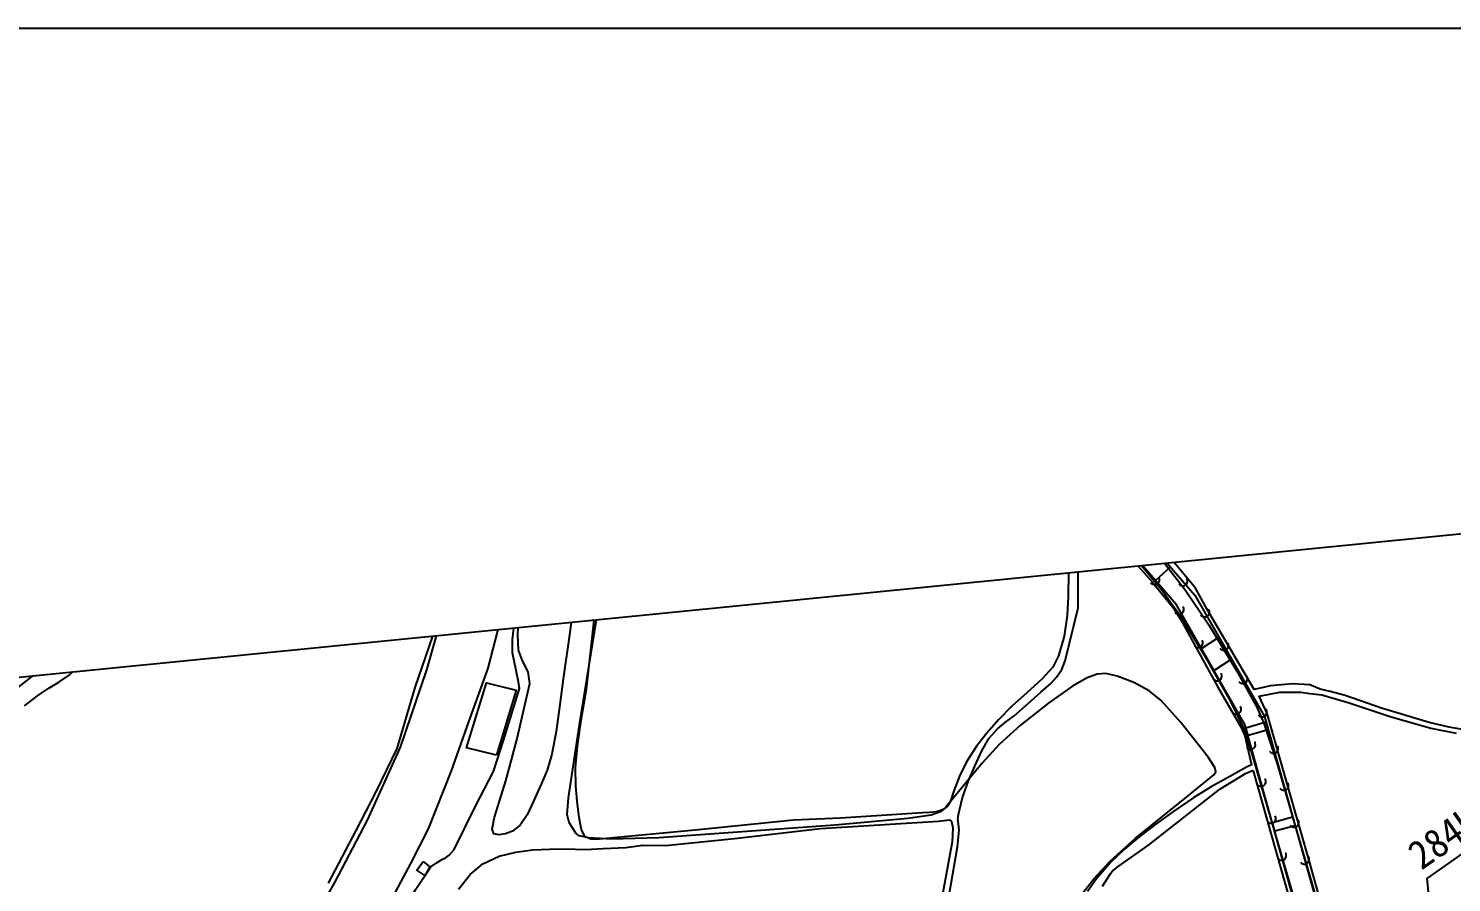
# Model space of a CAD drawing. Header units: millimetres. Extents: x 7782 to 8578, y 1103 to 1809.
# Drawn here: x 7949.5 to 8097.9, y 1530 to 1619.1 of the extents above; entities that cross this region are included whole.
import ezdxf
from ezdxf.xclip import XClip

# ---------------------------------------------------------------- set-up
doc = ezdxf.new("R2010")
doc.units = ezdxf.units.MM
doc.header["$LTSCALE"] = 10
doc.header["$MEASUREMENT"] = 0
doc.header["$XCLIPFRAME"] = 2
doc.layers.add('TX-PAPR', color=2, linetype='Continuous', plot=False)
doc.layers.add('TZ-BASE', color=253, linetype='Continuous')
doc.styles.add('GR', font='GulimChe.ttf')

# ---------------------------------------------------------------- blocks, each defined once
blk = doc.blocks.new('AZ0801')
at = {"color": 0}
blk.add_arc((0, 0), 0.5, 180, 0, dxfattribs=at)
blk = doc.blocks.new('JD-FCHJF5CGNX')
at = {"layer": 'TZ-BASE'}
for p, q in [((149.72, 96.44, 35.42), (148.58, 90.13, 35.4)), ((142.99, 88.87, 36.04), (143.1, 90.3, 36.07)), ((148.58, 90.13, 35.4), (148.29, 88.11, 35.1)), ((143.07, 87.25, 35.93), (142.99, 88.87, 36.04)), ((148.29, 88.11, 35.1), (147.75, 84.5, 35.11)), ((143.49, 86.14, 35.76), (143.07, 87.25, 35.93)), ((144.07, 85, 35.64), (143.49, 86.14, 35.76)), ((144.24, 83.79, 35.56), (144.07, 85, 35.64)), ((142.95, 78.04, 35.55), (144.24, 83.79, 35.56)), ((147.75, 84.5, 35.11), (147.37, 81.58, 35.11)), ((147.37, 81.58, 35.11), (147, 78.78, 35.11)), ((147, 78.78, 35.11), (146.54, 76.4, 35.11)), ((142.34, 75.82, 35.55), (142.95, 78.04, 35.55)), ((141.77, 73.63, 35.55), (142.34, 75.82, 35.55)), ((146.54, 76.4, 35.11), (146.07, 74.75, 35.12)), ((146.07, 74.75, 35.12), (145.42, 73.27, 35.14)), ((141.08, 71.52, 35.55), (141.77, 73.63, 35.55)), ((145.42, 73.27, 35.14), (144.64, 71.5, 35.13)), ((140.58, 69.85, 35.55), (141.08, 71.52, 35.55)), ((144.64, 71.5, 35.13), (143.99, 70.08, 35.14)), ((140.33, 68.6, 35.55), (140.58, 69.85, 35.55)), ((143.99, 70.08, 35.14), (143.25, 69.02, 35.15)), ((140.49, 68.09, 35.46), (140.33, 68.6, 35.55)), ((142.46, 68.39, 35.26), (141.73, 68.11, 35.31)), ((143.25, 69.02, 35.15), (142.46, 68.39, 35.26)), ((141.04, 67.98, 35.39), (140.49, 68.09, 35.46)), ((141.73, 68.11, 35.31), (141.04, 67.98, 35.39))]:
    blk.add_line(p, q, dxfattribs=at)
for points, elevation in [([(84.46, 107.55), (92.76, 109.19), (101.08, 110.93), (105.17, 111.93), (107.67, 112.87), (110.75, 114.32), (113.3, 115.7), (114.87, 116.79), (116.19, 118.03), (117.39, 119.46), (118.28, 120.87), (119.09, 122.84), (119.92, 125.51), (120.55, 128.64), (120.73, 130)], 42), ([(90.51, 110.42), (96.68, 111.66), (101.44, 112.83), (104.69, 113.83), (106.33, 114.52), (110.41, 116.7), (112.66, 118.11), (114.1, 119.28), (115.26, 120.56), (116.21, 121.99), (117.06, 123.83), (117.84, 126.14), (118.47, 129.06), (118.61, 130)], 43), ([(201.93, 61.97), (203.03, 63.42), (204.76, 65.26), (207.36, 67.62), (213.1, 72.24), (215.57, 74.26), (215.76, 74.55), (215.67, 75.01), (214.98, 76.1), (212.11, 79.7), (210.05, 82), (208.8, 83.02), (207.2, 83.87), (205.49, 84.55), (204.31, 84.83), (203.41, 84.75), (202.34, 84.36), (200.82, 83.5), (198.36, 81.76), (195.4, 79.43), (193.17, 77.43), (191.4, 75.48), (187.63, 70.87), (187.07, 70.4), (186.1, 70.06), (183.67, 69.69), (176.04, 69.02), (157.69, 67.7), (152.78, 67.55), (150.42, 67.68), (149.41, 67.9), (149.06, 68.18), (148.37, 69.29), (148.15, 70.11), (148.28, 71.84), (149.44, 79.46), (151.2, 90.43), (152.67, 102.07), (154.73, 115.14), (154.99, 117.8), (155.39, 128), (155.55, 129.61), (155.68, 130)], 34), ([(243.44, 48.54), (232.23, 47.68), (230.7, 47.77), (229.63, 48.17), (227.82, 49.25), (227.39, 49.65), (227.11, 50.32), (223.67, 62.22), (219.49, 76.68), (218.62, 79.25), (217.28, 81.98), (214.82, 86.33), (212.28, 90.48), (210.1, 93.54), (204.74, 99.91), (178.79, 130)], 33), ([(181.59, 130), (203.07, 105.08), (209.24, 97.84), (212.56, 93.56), (215.05, 89.9), (217.91, 85.14), (220.03, 81.3), (220.78, 79.64), (222.15, 75.39), (228.81, 52.53), (229.36, 51.1), (230.03, 50.44), (230.93, 49.92), (231.55, 49.79), (235.49, 50.02), (268.35, 52.76)], 33)]:
    blk.add_lwpolyline(points, dxfattribs=dict(at, elevation=elevation))
for points in [[(149.71, 130, 35.66), (149.54, 127, 35.71), (148.67, 119.53, 35.83), (148.39, 117.92, 35.84), (147.77, 115.82, 35.84), (146.09, 108.61, 35.84), (144.18, 100.87, 35.86), (141.54, 91.73, 35.91), (139.88, 85.36, 36.02), (137.68, 79.3, 36.02), (136.04, 74.66, 36.07), (133.65, 68.61, 36.18), (131.81, 65.01, 36.18), (128.38, 58.58, 36.19)], [(153.31, 130, 35.34), (153.07, 129.17, 35.41), (152.87, 126.69, 35.44), (152.72, 124.07, 35.46), (152.67, 121.86, 35.44), (152.65, 119.67, 35.39), (152.7, 117.96, 35.37), (152.72, 115.99, 35.38), (152.61, 113.89, 35.39), (152.27, 111.78, 35.4), (150.92, 104.54, 35.42), (149.72, 96.44, 35.42), (148.58, 90.13, 35.4), (148.29, 88.11, 35.1), (147.75, 84.5, 35.11), (147.37, 81.58, 35.11), (147, 78.78, 35.11), (146.54, 76.4, 35.11), (146.07, 74.75, 35.12), (145.42, 73.27, 35.14), (144.64, 71.5, 35.13), (143.99, 70.08, 35.14), (143.25, 69.02, 35.15), (142.46, 68.39, 35.26), (141.73, 68.11, 35.31), (141.04, 67.98, 35.39), (140.49, 68.09, 35.46), (140.33, 68.6, 35.55), (140.58, 69.85, 35.55), (141.08, 71.52, 35.55), (141.77, 73.63, 35.55), (142.34, 75.82, 35.55), (142.95, 78.04, 35.55), (144.24, 83.79, 35.56), (144.07, 85, 35.64), (143.49, 86.14, 35.76), (143.07, 87.25, 35.93), (142.99, 88.87, 36.04), (143.1, 90.3, 36.07), (143.3, 91.8, 36.07), (144.49, 97.92, 36.1), (146.45, 104.6, 36.04), (147.54, 110.48, 36.04), (148.19, 112.42, 35.63)], [(153.31, 130, 35.34), (153.07, 129.17, 35.41), (152.87, 126.69, 35.44), (152.72, 124.07, 35.46), (152.67, 121.86, 35.44), (152.65, 119.67, 35.39), (152.7, 117.96, 35.37), (152.72, 115.99, 35.38), (152.61, 113.89, 35.39), (152.27, 111.78, 35.4), (150.92, 104.54, 35.42), (149.72, 96.44, 35.42), (148.58, 90.13, 35.4), (148.29, 88.11, 35.1), (147.75, 84.5, 35.11), (147.37, 81.58, 35.11), (147, 78.78, 35.11), (146.54, 76.4, 35.11), (146.07, 74.75, 35.12), (145.42, 73.27, 35.14), (144.64, 71.5, 35.13), (143.99, 70.08, 35.14), (143.25, 69.02, 35.15), (142.46, 68.39, 35.26), (141.73, 68.11, 35.31), (141.04, 67.98, 35.39), (140.49, 68.09, 35.46), (140.33, 68.6, 35.55), (140.58, 69.85, 35.55), (141.08, 71.52, 35.55), (141.77, 73.63, 35.55), (142.34, 75.82, 35.55), (142.95, 78.04, 35.55), (144.24, 83.79, 35.56), (144.07, 85, 35.64), (143.49, 86.14, 35.76), (143.07, 87.25, 35.93), (142.99, 88.87, 36.04), (143.1, 90.3, 36.07), (143.3, 91.8, 36.07), (144.49, 97.92, 36.1), (146.45, 104.6, 36.04), (147.54, 110.48, 36.04), (148.19, 112.42, 35.63)], [(171.74, 69.53, 33.56), (161.82, 68.52, 33.77), (151.52, 67.53, 33.9), (150.61, 67.53, 33.91), (150.01, 67.77, 33.91), (149.65, 68.52, 33.9), (149.38, 69.82, 33.9), (149.18, 71.5, 33.9), (149.05, 73.09, 33.9), (149.03, 74.99, 33.82), (149.23, 77.23, 33.71), (149.62, 79.96, 33.73), (150.15, 83.19, 33.77), (151.04, 91.02, 33.82), (152.94, 102.95, 33.87), (154.55, 113.4, 33.77), (154.87, 115.97, 33.79), (154.93, 118.6, 33.79), (154.92, 121.74, 33.79), (154.83, 124.54, 33.79), (154.88, 127.28, 33.79), (155.17, 129.08, 33.79), (155.43, 130, 33.79)], [(178, 130, 33.71), (189.88, 116.85, 33.64), (198.99, 105.99, 33.64), (200, 104.81, 33.64), (200.2, 104.42, 33.64), (200.33, 103.57, 33.64), (200.41, 102.48, 33.64), (200.45, 97.59, 33.64), (200.36, 92.84, 33.64), (200.26, 90.85, 33.64), (199.95, 88.7, 33.64), (199.37, 86.67, 33.57), (198.76, 85.47, 33.54), (197.61, 84.22, 33.54), (196.06, 82.79, 33.54), (194.45, 81.37, 33.54), (193.1, 79.98, 33.54), (191.88, 78.58, 33.54), (190.85, 77.28, 33.54), (189.77, 75.62, 33.54), (189.04, 74.1, 33.54), (188.44, 72.59, 33.55), (188.11, 71.5, 33.6), (187.79, 70.97, 33.61), (187.41, 70.67, 33.61), (186.98, 70.51, 33.61), (186.56, 70.41, 33.61), (185.93, 70.31, 33.61), (185.2, 70.29, 33.61), (176.65, 69.73, 33.61), (171.74, 69.53, 33.56)], [(181.46, 130, 33.73), (192.72, 117.11, 33.76), (209.71, 97.48, 33.81), (213.59, 92.97, 33.81), (220.83, 80.35, 33.82), (229.06, 50.98, 33.78), (231.18, 49.55, 33.86), (272.75, 53.15, 33.87)], [(242.37, 48.39, 33.92), (230.59, 47.32, 33.92), (227.17, 49.52, 33.92), (218.8, 79.49, 33.94), (211.65, 91.99, 33.84), (198.81, 106.8, 33.78), (182.76, 125.23, 33.77), (178.53, 130, 33.77)], [(91.59, 81.43, 36.81), (92.94, 82.48, 36.82), (93.4, 82.81, 36.82), (94.13, 83.28, 36.76), (95.15, 83.9, 36.76), (96.23, 84.64, 36.73), (97.18, 85.53, 36.63), (97.75, 86.52, 36.66), (97.79, 87.98, 36.66), (97.51, 89.2, 36.66), (97.12, 90.13, 36.66), (96.92, 91.03, 36.66), (96.96, 92.03, 36.66), (97.5, 92.97, 36.66), (98.59, 93.9, 36.66), (99.13, 94.27, 36.66), (99.81, 94.72, 36.71), (101.19, 95.5, 36.81), (102.8, 96.39, 36.82), (104.37, 97.42, 36.82), (105.55, 98.3, 36.83), (107.07, 99.3, 36.83), (108.48, 100.02, 36.83), (110.04, 100.6, 36.83), (111.71, 101.14, 36.82), (113.34, 101.71, 36.67), (115.24, 102.42, 36.58), (116.97, 103.03, 36.59), (119.05, 103.77, 36.55), (121.18, 104.64, 36.35), (123.22, 105.64, 36.35), (123.84, 106.02, 36.34), (125.15, 106.8, 36.3), (126.38, 107.56, 36.29), (127.89, 108.43, 36.25), (129.72, 109.67, 36.25), (131.58, 111.04, 36.14), (133.11, 112.22, 35.97), (134.25, 113.22, 35.9), (135.24, 114.39, 35.91), (136.08, 115.61, 35.87), (136.37, 116.02, 35.88), (136.37, 116.02, 35.9), (139.69, 119.5, 35.9), (142.16, 119.63, 35.74), (141.45, 116.67, 35.73), (139.84, 109.22, 35.73), (137.88, 101.7, 35.87), (136.08, 95.55, 35.96), (134.19, 88.99, 36.06), (132.28, 83.35, 36.12), (130.39, 76.99, 36.22), (128.19, 72.47, 36.18), (126.1, 68.45, 36.18), (123.23, 62.94, 36.17)], [(121.9, 59.46, 36.42), (123.93, 63.03, 36.45), (127.33, 69.54, 36.45), (130.79, 77.14, 36.4), (133.52, 85.19, 36.24), (136.37, 95.28, 35.95), (139.5, 106.44, 35.94), (142.03, 113.93, 35.98)], [(241.46, 78.98, 33.2), (240.09, 79.22, 33.2), (237.99, 79.71, 33.2), (233.04, 81.19, 33.2), (229.25, 82.54, 33.2), (227.68, 82.93, 33.2), (226.65, 83.2, 33.2), (225.56, 83.64, 33.2), (223.77, 83.74, 33.2), (221.45, 83.52, 33.2), (219.76, 83.14, 33.2), (214.84, 91.56, 33.2), (213.64, 93.71, 33.2), (213.3, 94.14, 33.2), (210.55, 97.44, 33.2), (211.02, 97.79, 33.2), (215.55, 100.42, 33.2), (218.24, 101.63, 33.2), (219.1, 101.99, 33.2), (219.83, 102.18, 33.2), (228.37, 103.6, 33.2), (236.02, 105.11, 33.2), (242.15, 106.22, 33.2)], [(187.99, 61.93, 34.21), (188.83, 66.76, 34.2), (189.01, 68.47, 34.2), (188.9, 69.41, 34.2), (188.87, 69.6, 34.2), (188.94, 70.13, 34.2), (189.35, 71.89, 34.15), (189.99, 73.63, 34.06), (190.65, 75.15, 33.98), (191.37, 76.76, 33.99), (192.11, 78.03, 33.93), (193, 79.05, 33.87), (193.85, 79.74, 33.88), (194.37, 80.13, 33.89), (194.75, 80.41, 33.89), (196.51, 81.98, 33.92), (197.52, 82.87, 33.86), (198.56, 83.77, 33.87), (199.15, 84.42, 33.87), (199.71, 85.25, 33.88), (200.07, 86.15, 33.88), (201.41, 91.67, 33.91), (201.4, 95.62, 34.15), (201.22, 100.1, 34.25), (201.17, 101.83, 34.03), (201.23, 102.58, 34.01), (201.4, 102.9, 33.89), (201.45, 102.92, 33.89), (201.7, 102.63, 33.9), (209.13, 94.38, 33.9), (211.37, 91.58, 33.93), (212.1, 90.4, 33.93), (215.95, 83.48, 33.93), (218.37, 79.26, 33.93), (218.78, 78.31, 33.86), (219.47, 75.3, 33.82), (218.95, 75.04, 33.82), (217.21, 74.09, 33.82), (215.27, 72.99, 33.82), (213.46, 71.89, 33.81), (211.39, 70.48, 33.79), (209.39, 69.03, 33.7), (207.74, 67.76, 33.65), (206.26, 66.51, 33.69), (204.83, 65.14, 33.88), (203.31, 63.41, 33.91), (202.39, 62.09, 33.91)], [(123.24, 51.23, 36.34), (125.17, 52.39, 36.31), (126.25, 53.17, 36.31), (127.41, 54.42, 36.31), (128.67, 56.09, 36.35), (129.71, 57.76, 36.41), (131.15, 60.35, 36.48), (132.38, 62.34, 36.48), (133.92, 64.67, 36.35), (134.61, 65.11, 36.23), (135.16, 65.46, 36.09), (135.44, 65.56, 36.05), (135.85, 65.88, 36.05), (136.38, 66.46, 36.05), (138.55, 70.93, 36.02), (140.48, 74.59, 36.01), (141.52, 77.83, 36.01), (143.19, 83.24, 36.01), (143.09, 83.94, 36.01), (142.83, 85.14, 36.01), (142.46, 86.98, 36.07), (142.44, 88.38, 36.14), (142.83, 91.68, 36.17), (142.82, 96.15, 35.88)], [(91.91, 91.81, 36.18), (92.6, 91.96, 35.97), (93.57, 91.82, 35.83), (94.4, 91.07, 35.85), (95.03, 89.98, 35.85), (95.36, 88.77, 35.85), (95.35, 87.43, 35.85), (94.65, 86.18, 35.85), (93.44, 85.13, 35.76), (92.22, 84.41, 35.71), (90.93, 83.38, 35.57)], [(256.58, 52.29, 33.23), (238.73, 50.72, 33.23), (231.4, 49.94, 33.23), (229.47, 51.06, 33.23), (225.48, 65.31, 33.23), (223.17, 73.44, 33.23), (221.13, 80.66, 33.23), (220.28, 82.47, 33.23), (222.42, 82.86, 33.23), (224.63, 82.86, 33.23), (225.56, 82.75, 33.23), (226.81, 82.58, 33.23), (229.68, 81.75, 33.23), (233.92, 80.35, 33.23), (238.19, 79.13, 33.23), (240.82, 78.6, 33.23)], [(140.78, 76.32, 36.42), (137.66, 77.08, 36.59), (139.73, 83.85, 36.7), (142.83, 83.08, 36.7), (140.78, 76.32, 36.42)], [(203.94, 62.63, 33.13), (204.75, 63.89, 33.13), (204.97, 64.2, 33.13), (205.02, 64.24, 33.13), (205.59, 64.71, 33.13), (208.74, 66.91, 33.13), (216.18, 72.77, 33.13), (218.85, 74.38, 33.13), (219.35, 74.6, 33.13), (219.6, 74.7, 33.13), (219.65, 74.68, 33.13), (223.48, 61.15, 33.13)], [(136.82, 62.34, 34.72), (138.03, 63.86, 34.72), (139.37, 64.98, 34.72), (141.06, 65.77, 34.67), (142.81, 66.2, 34.6), (144.52, 66.44, 34.57), (146.3, 66.51, 34.49), (147.94, 66.53, 34.45), (150.05, 66.46, 34.4), (151.89, 66.58, 34.35), (154.27, 66.69, 34.35), (156.04, 66.93, 34.35), (158.41, 66.89, 34.22), (165.58, 67.6, 34.24), (174.56, 68.65, 34.18), (186.84, 69.42, 34.05), (187.99, 69.55, 33.95), (188.21, 69.37, 33.95), (188.36, 68.72, 33.95), (188.29, 67.26, 33.95), (187.1, 60.84, 33.96)], [(133.12, 65.23, 37.46), (133.84, 64.67, 37.42), (133.32, 63.77, 37.48), (132.46, 64.3, 37.56), (133.12, 65.23, 37.46)]]:
    blk.add_polyline3d(points, dxfattribs=at)
for points in [[(208.16, 96.02, 33.82), (209.74, 97.44, 33.81), (211.03, 95.94, 33.81), (209.47, 94.51, 33.83)], [(214.27, 87.41, 33.88), (216.09, 88.61, 33.81), (217.4, 86.32, 33.81), (215.58, 85.12, 33.9)], [(218.9, 79.15, 33.94), (220.99, 79.79, 33.82), (221.23, 78.94, 33.82), (219.12, 78.36, 33.94)], [(221.91, 68.37, 33.94), (221.66, 69.27, 33.94), (223.77, 69.88, 33.8), (224.03, 68.94, 33.8)]]:
    blk.add_polyline3d(points, close=True, dxfattribs=at)
at = {"layer": 'TZ-BASE', "rotation": 34.99733190777788}
for p in [(209.4, 94.58, 33.83), (212.31, 94.46, 33.81), (211.93, 91.49, 33.84), (214.6, 91.21, 33.81), (213.92, 88.02, 33.87), (216.59, 87.74, 33.81), (215.91, 84.55, 33.9), (218.58, 84.27, 33.82), (217.9, 81.08, 33.93), (220.58, 80.8, 33.82), (219.39, 77.4, 33.94), (221.77, 77, 33.81), (220.47, 73.55, 33.94), (222.85, 73.14, 33.81), (221.54, 69.69, 33.94), (223.93, 69.29, 33.8), (222.62, 65.84, 33.94), (225.01, 65.44, 33.8)]:
    blk.add_blockref('AZ0801', p, dxfattribs=at)
blk = doc.blocks.new('DFHHDF6FJ')
at = {"layer": 'TZ-BASE', "flags": 128}
blk.add_lwpolyline([(230.89, 122.35), (229.3, 137.97), (241.18, 146.3)], dxfattribs=at)
at = {"layer": 'TZ-BASE', "style": 'GR'}
blk.add_text('284K683', height=3, rotation=35.0536, dxfattribs=at).set_placement((228.71, 138.78))

msp = doc.modelspace()

# ---------------------------------------------------------------- linework, layer by layer
at = {"layer": 'TX-PAPR'}
msp.add_lwpolyline([(7781.89, 1103.05), (8577.89, 1103.05), (8577.89, 1619.05), (7781.89, 1619.05)], close=True, dxfattribs=at)
at = {"layer": 'TX-PAPR', "flags": 128}
msp.add_lwpolyline([(8534.24, 1393.95), (8333.46, 1425.74), (8218.8, 1427.55), (7866, 1392.44), (7849.04, 1541.49), (8212.53, 1577.67), (8346.43, 1575.56), (8571.06, 1539.99), (8534.24, 1393.95)], dxfattribs=at)

# ---------------------------------------------------------------- block references
at = {"layer": 'TZ-BASE'}
ref = msp.add_blockref('JD-FCHJF5CGNX', (7857.52, 1466.97), dxfattribs=at)
XClip(ref).set_block_clipping_path([(676.7182880347, -73.0184777296), (475.9393539433, -41.2233870279), (361.2814925293, -39.4163198931), (8.4814334429, -74.5264229504), (-8.4814334428, 74.5264229504), (355.0155153617, 110.7010635291), (488.9166336806, 108.5907127233), (713.5473948341, 73.0184777298)])
msp.add_blockref('DFHHDF6FJ', (7866, 1392.44), dxfattribs=at)

doc.saveas('drawing.dxf')
